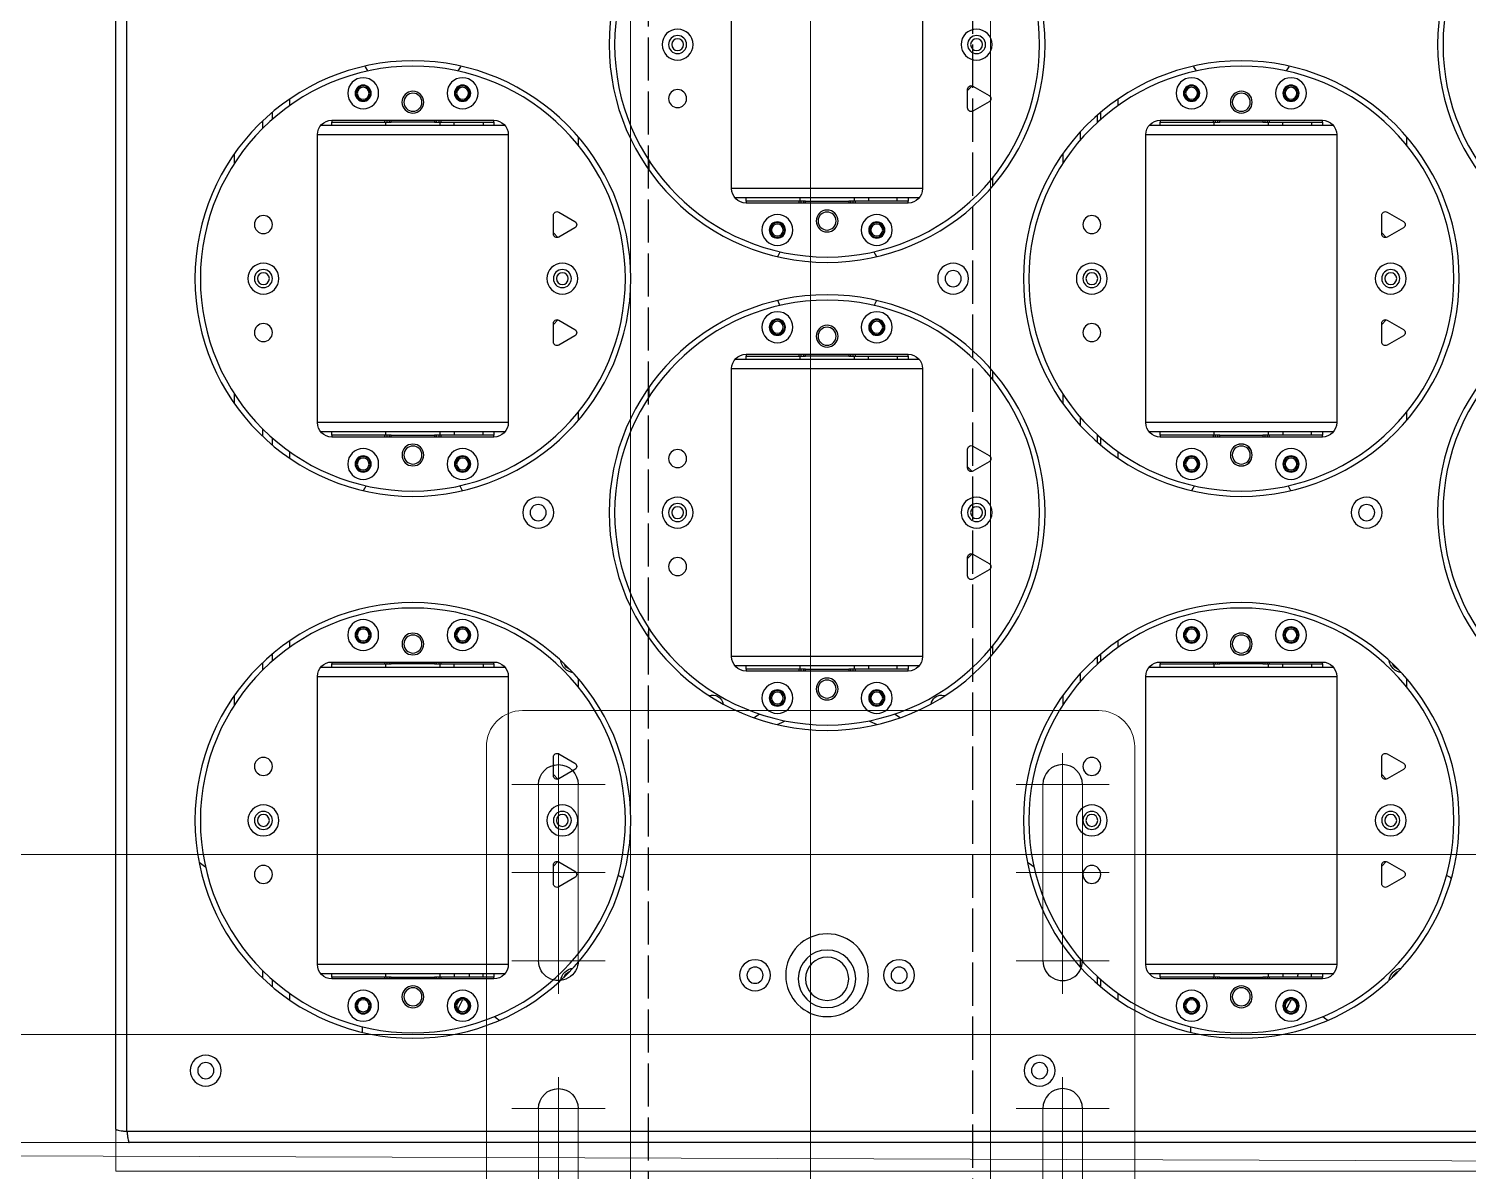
# Model space of a CAD drawing. Header units: millimetres. Extents: x 845401 to 948039, y 511594 to 550263.
# Drawn here: x 900051.2 to 900450.8, y 531303.8 to 531621.1 of the extents above; entities that cross this region are included whole.
import ezdxf

# ---------------------------------------------------------------- set-up
doc = ezdxf.new("R2010")
doc.units = ezdxf.units.MM
doc.linetypes.add('ACAD_ISO02W100', pattern=[15, 12, -3])
doc.linetypes.add('CENTER', pattern=[0])
doc.layers.add('00', color=7, linetype='Continuous')
doc.layers.add('虚线', color=4, linetype='ACAD_ISO02W100')
for name, color, linetype, lineweight in [('A-剖-0.10mm.......SECT-L01', 255, 'Continuous', 18), ('中心线', 1, 'CENTER', 9), ('物流设备', 7, 'Continuous', 5), ('粗实线', 7, 'Continuous', 30)]:
    doc.layers.add(name, color=color, linetype=linetype, lineweight=lineweight)

# ---------------------------------------------------------------- blocks, each defined once
blk = doc.blocks.new('*U100544')
at = {"color": 1}
blk.add_lwpolyline([(0, -630), (4173.78, -630), (4173.78, 630), (0, 630)], close=True, dxfattribs=at)
at = {"color": 4}
blk.add_lwpolyline([(0, -600), (4173.78, -600), (4173.78, 600), (0, 600)], close=True, dxfattribs=at)
for tag, p in [('设备编号', (485.24, 55.29)), ('设备高度', (489.75, -155.56))]:
    blk.add_attdef(tag, p, '', height=100)
at = {"flags": 1}
blk.add_attdef('设备类型', (14286.52, -37.08), '', height=100, dxfattribs=at)
blk = doc.blocks.new('1260包胶摆轮')
at = {"color": 7, "linetype": 'Continuous', "lineweight": 25}
for p, q in [((4843148.78, 879143.7), (4841954.98, 879143.7)), ((4841954.98, 879143.7), (4841954.98, 877889.9)), ((4843148.18, 879146.8), (4841955.59, 879146.8)), ((4841951.88, 879143.09), (4841951.88, 877890.51)), ((4842020.38, 879116.16), (4842020.38, 879114.61)), ((4842250.38, 879116.16), (4842250.38, 879114.61)), ((4841995.39, 879103.55), (4841995.39, 879101.57)), ((4842008.76, 879099.8), (4842060.01, 879099.8)), ((4842056.88, 879101.3), (4842011.88, 879101.3)), ((4842011.88, 879100.8), (4842011.88, 879101.3)), ((4842026.63, 879100.8), (4842011.88, 879100.8)), ((4842011.88, 879100.8), (4842011.88, 879099.8)), ((4842026.63, 879101.3), (4842026.63, 879100.8)), ((4842027.22, 879100.8), (4842026.63, 879100.8)), ((4842026.88, 879100.8), (4842026.88, 879099.8)), ((4842027.8, 879100.8), (4842027.22, 879100.8)), ((4842028.38, 879100.8), (4842027.8, 879100.8)), ((4842028.38, 879101.3), (4842028.38, 879100.8)), ((4842028.38, 879100.8), (4842040.38, 879100.8)), ((4842040.38, 879100.8), (4842040.38, 879101.3)), ((4842040.97, 879100.8), (4842040.38, 879100.8)), ((4842041.55, 879100.8), (4842040.97, 879100.8)), ((4842042.13, 879100.8), (4842041.55, 879100.8)), ((4842041.88, 879099.8), (4842041.88, 879100.8)), ((4842042.13, 879100.8), (4842042.13, 879101.3)), ((4842056.88, 879100.8), (4842042.13, 879100.8)), ((4842045.88, 879099.8), (4842045.88, 879100.8)), ((4842050.14, 879099.8), (4842049.9, 879100.8)), ((4842050.14, 879099.8), (4842049.9, 879100.8)), ((4842053.88, 879100.8), (4842053.88, 879099.8)), ((4842056.88, 879101.3), (4842056.88, 879100.8)), ((4842056.88, 879099.8), (4842056.88, 879100.8)), ((4842076.33, 879100.8), (4842076.43, 879100.8)), ((4842224.38, 879100.67), (4842224.38, 879102.69)), ((4842224.38, 879100.8), (4842224.52, 879100.8)), ((4842225.38, 879103.55), (4842225.38, 879101.57)), ((4842238.76, 879099.8), (4842264.38, 879099.8)), ((4842286.88, 879101.3), (4842241.88, 879101.3)), ((4842286.88, 879101.3), (4842241.88, 879101.3)), ((4842241.88, 879100.8), (4842241.88, 879101.3)), ((4842241.88, 879100.8), (4842241.88, 879101.3)), ((4842256.63, 879100.8), (4842241.88, 879100.8)), ((4842241.88, 879100.8), (4842241.88, 879099.8)), ((4842256.63, 879100.8), (4842241.88, 879100.8)), ((4842241.88, 879100.8), (4842241.88, 879099.8)), ((4842256.63, 879101.3), (4842256.63, 879100.8)), ((4842256.63, 879101.3), (4842256.63, 879100.8)), ((4842257.22, 879100.8), (4842256.63, 879100.8)), ((4842256.88, 879100.8), (4842256.88, 879099.8)), ((4842257.8, 879100.8), (4842257.22, 879100.8)), ((4842258.38, 879100.8), (4842257.8, 879100.8)), ((4842258.38, 879101.3), (4842258.38, 879100.8)), ((4842258.38, 879100.8), (4842264.38, 879100.8)), ((4842264.38, 879100.8), (4842270.38, 879100.8)), ((4842264.38, 879099.8), (4842290, 879099.8)), ((4842270.38, 879100.8), (4842270.38, 879101.3)), ((4842270.97, 879100.8), (4842270.38, 879100.8)), ((4842271.54, 879100.8), (4842270.97, 879100.8)), ((4842272.13, 879100.8), (4842271.54, 879100.8)), ((4842271.88, 879099.8), (4842271.88, 879100.8)), ((4842272.13, 879100.8), (4842272.13, 879101.3)), ((4842272.13, 879100.8), (4842272.13, 879101.3)), ((4842286.88, 879100.8), (4842272.13, 879100.8)), ((4842286.88, 879100.8), (4842272.13, 879100.8)), ((4842275.88, 879099.8), (4842275.88, 879100.8)), ((4842275.88, 879099.8), (4842275.88, 879100.8)), ((4842280.14, 879099.8), (4842279.9, 879100.8)), ((4842280.13, 879099.8), (4842279.9, 879100.8)), ((4842283.88, 879100.8), (4842283.88, 879099.8)), ((4842283.88, 879100.8), (4842283.88, 879099.8)), ((4842286.88, 879101.3), (4842286.88, 879100.8)), ((4842286.88, 879101.3), (4842286.88, 879100.8)), ((4842286.88, 879099.8), (4842286.88, 879100.8)), ((4842286.88, 879099.8), (4842286.88, 879100.8)), ((4842306.33, 879100.8), (4842306.43, 879100.8)), ((4842007.88, 879097.3), (4842007.88, 879017.3)), ((4842060.88, 879017.3), (4842060.88, 879097.3)), ((4842237.88, 879097.3), (4842237.88, 879017.3)), ((4842237.88, 879097.3), (4842237.88, 879017.3)), ((4842290.88, 879017.3), (4842290.88, 879097.3)), ((4842290.88, 879017.3), (4842290.88, 879097.3)), ((4842079.38, 879073.16), (4842074.88, 879075.76)), ((4842309.38, 879073.16), (4842304.88, 879075.76)), ((4842309.38, 879073.16), (4842304.88, 879075.76)), ((4842073.38, 879074.9), (4842073.38, 879069.7)), ((4842092.66, 879073.54), (4842092.57, 879073.21)), ((4842303.38, 879074.9), (4842303.38, 879069.7)), ((4842303.38, 879074.9), (4842303.38, 879069.7)), ((4842322.66, 879073.54), (4842322.57, 879073.21)), ((4842074.64, 879068.73), (4842073.38, 879070.04)), ((4842074.88, 879068.83), (4842079.38, 879071.43)), ((4842304.63, 879068.73), (4842303.38, 879070.04)), ((4842304.63, 879068.73), (4842303.38, 879070.04)), ((4842304.88, 879068.83), (4842309.38, 879071.43)), ((4842304.88, 879068.83), (4842309.38, 879071.43)), ((4842073.38, 879044.55), (4842074.64, 879045.86)), ((4842073.38, 879044.9), (4842073.38, 879039.7)), ((4842079.38, 879043.16), (4842074.88, 879045.76)), ((4842303.38, 879044.55), (4842304.63, 879045.86)), ((4842303.38, 879044.56), (4842304.63, 879045.86)), ((4842303.38, 879044.9), (4842303.38, 879039.7)), ((4842303.38, 879044.9), (4842303.38, 879039.7)), ((4842309.38, 879043.16), (4842304.88, 879045.76)), ((4842309.38, 879043.16), (4842304.88, 879045.76)), ((4842074.88, 879038.83), (4842079.38, 879041.43)), ((4842304.88, 879038.83), (4842309.38, 879041.43)), ((4842304.88, 879038.83), (4842309.38, 879041.43)), ((4841984.88, 879025.19), (4841984.88, 879022.51)), ((4842214.88, 879025.19), (4842214.88, 879022.52)), ((4842080.38, 879020.35), (4842080.38, 879018)), ((4842181.2, 879022.48), (4842182.18, 879022.64)), ((4842310.38, 879020.35), (4842310.38, 879018)), ((4842171.88, 879015.8), (4842126.88, 879015.8)), ((4842126.88, 879015.3), (4842126.88, 879015.8)), ((4842141.63, 879015.8), (4842141.63, 879015.3)), ((4842143.38, 879015.8), (4842143.38, 879015.3)), ((4842155.38, 879015.3), (4842155.38, 879015.8)), ((4842157.13, 879015.3), (4842157.13, 879015.8)), ((4842171.88, 879015.8), (4842171.88, 879015.3)), ((4841995.39, 879013.02), (4841995.39, 879011.04)), ((4842060.01, 879014.8), (4842008.76, 879014.8)), ((4842011.88, 879014.8), (4842011.88, 879013.8)), ((4842011.88, 879013.3), (4842011.88, 879013.8)), ((4842011.88, 879013.8), (4842026.63, 879013.8)), ((4842011.88, 879013.3), (4842056.88, 879013.3)), ((4842026.63, 879013.8), (4842026.63, 879013.3)), ((4842026.63, 879013.8), (4842027.22, 879013.8)), ((4842026.88, 879014.8), (4842026.88, 879013.8)), ((4842027.22, 879013.8), (4842027.8, 879013.8)), ((4842027.8, 879013.8), (4842028.38, 879013.8)), ((4842040.38, 879013.8), (4842028.38, 879013.8)), ((4842028.38, 879013.8), (4842028.38, 879013.3)), ((4842040.38, 879013.3), (4842040.38, 879013.8)), ((4842040.38, 879013.8), (4842040.97, 879013.8)), ((4842040.97, 879013.8), (4842041.55, 879013.8)), ((4842041.55, 879013.8), (4842042.13, 879013.8)), ((4842041.88, 879013.8), (4842041.88, 879014.8)), ((4842042.13, 879013.3), (4842042.13, 879013.8)), ((4842042.13, 879013.8), (4842056.88, 879013.8)), ((4842045.88, 879014.8), (4842045.88, 879013.8)), ((4842053.88, 879013.8), (4842053.88, 879014.8)), ((4842056.88, 879013.8), (4842056.88, 879014.8)), ((4842056.88, 879013.8), (4842056.88, 879013.3)), ((4842122.88, 879011.8), (4842122.88, 878931.8)), ((4842123.76, 879014.3), (4842175.01, 879014.3)), ((4842141.63, 879015.3), (4842126.88, 879015.3)), ((4842126.88, 879015.3), (4842126.88, 879014.3)), ((4842142.22, 879015.3), (4842141.63, 879015.3)), ((4842141.88, 879015.3), (4842141.88, 879014.3)), ((4842142.8, 879015.3), (4842142.22, 879015.3)), ((4842143.38, 879015.3), (4842142.8, 879015.3)), ((4842143.38, 879015.3), (4842155.38, 879015.3)), ((4842155.97, 879015.3), (4842155.38, 879015.3)), ((4842156.55, 879015.3), (4842155.97, 879015.3)), ((4842157.13, 879015.3), (4842156.55, 879015.3)), ((4842156.88, 879014.3), (4842156.88, 879015.3)), ((4842171.88, 879015.3), (4842157.13, 879015.3)), ((4842160.88, 879014.3), (4842160.88, 879015.3)), ((4842168.88, 879015.3), (4842168.88, 879014.3)), ((4842171.88, 879014.3), (4842171.88, 879015.3)), ((4842175.88, 878931.8), (4842175.88, 879011.8)), ((4842224.38, 879011.91), (4842224.38, 879013.92)), ((4842225.38, 879013.02), (4842225.38, 879011.05)), ((4842264.38, 879014.8), (4842238.76, 879014.8)), ((4842241.88, 879014.8), (4842241.88, 879013.8)), ((4842241.88, 879014.8), (4842241.88, 879013.8)), ((4842241.88, 879013.3), (4842241.88, 879013.8)), ((4842241.88, 879013.8), (4842256.63, 879013.8)), ((4842241.88, 879013.3), (4842241.88, 879013.8)), ((4842241.88, 879013.8), (4842256.63, 879013.8)), ((4842241.88, 879013.3), (4842286.88, 879013.3)), ((4842241.88, 879013.3), (4842286.88, 879013.3)), ((4842256.63, 879013.8), (4842256.63, 879013.3)), ((4842256.63, 879013.8), (4842257.22, 879013.8)), ((4842256.63, 879013.8), (4842256.63, 879013.3)), ((4842256.88, 879014.8), (4842256.88, 879013.8)), ((4842257.22, 879013.8), (4842257.8, 879013.8)), ((4842257.8, 879013.8), (4842258.38, 879013.8)), ((4842264.38, 879013.8), (4842258.38, 879013.8)), ((4842258.38, 879013.8), (4842258.38, 879013.3)), ((4842290, 879014.8), (4842264.38, 879014.8)), ((4842270.38, 879013.8), (4842264.38, 879013.8)), ((4842270.38, 879013.3), (4842270.38, 879013.8)), ((4842270.38, 879013.8), (4842270.97, 879013.8)), ((4842270.97, 879013.8), (4842271.54, 879013.8)), ((4842271.54, 879013.8), (4842272.13, 879013.8)), ((4842271.88, 879013.8), (4842271.88, 879014.8)), ((4842272.13, 879013.3), (4842272.13, 879013.8)), ((4842272.13, 879013.8), (4842286.88, 879013.8)), ((4842272.13, 879013.3), (4842272.13, 879013.8)), ((4842272.13, 879013.8), (4842286.88, 879013.8)), ((4842275.88, 879014.8), (4842275.88, 879013.8)), ((4842275.88, 879014.8), (4842275.88, 879013.8)), ((4842283.88, 879013.8), (4842283.88, 879014.8)), ((4842283.88, 879013.8), (4842283.88, 879014.8)), ((4842286.88, 879013.8), (4842286.88, 879014.8)), ((4842286.88, 879013.8), (4842286.88, 879014.8)), ((4842286.88, 879013.8), (4842286.88, 879013.3)), ((4842286.88, 879013.8), (4842286.88, 879013.3)), ((4842195.38, 879011.1), (4842195.38, 879008.75)), ((4842099.88, 879006.58), (4842099.88, 879003.9)), ((4842188.38, 878989.4), (4842188.38, 878984.2)), ((4842194.38, 878987.66), (4842189.88, 878990.26)), ((4842189.64, 878983.23), (4842188.38, 878984.54)), ((4842189.88, 878983.33), (4842194.38, 878985.93)), ((4842188.38, 878959.05), (4842189.64, 878960.36)), ((4842194.38, 878957.66), (4842189.88, 878960.26)), ((4842188.38, 878959.4), (4842188.38, 878954.2)), ((4842189.88, 878953.33), (4842194.38, 878955.93)), ((4841995.39, 878953.05), (4841995.39, 878951.07)), ((4842224.38, 878950.17), (4842224.38, 878952.19)), ((4842225.38, 878953.05), (4842225.38, 878951.07)), ((4842008.76, 878949.3), (4842060.01, 878949.3)), ((4842056.88, 878950.8), (4842011.88, 878950.8)), ((4842011.88, 878950.3), (4842011.88, 878950.8)), ((4842026.63, 878950.3), (4842011.88, 878950.3)), ((4842011.88, 878950.3), (4842011.88, 878949.3)), ((4842026.63, 878950.8), (4842026.63, 878950.3)), ((4842027.22, 878950.3), (4842026.63, 878950.3)), ((4842026.88, 878950.3), (4842026.88, 878949.3)), ((4842027.8, 878950.3), (4842027.22, 878950.3)), ((4842028.38, 878950.3), (4842027.8, 878950.3)), ((4842028.38, 878950.8), (4842028.38, 878950.3)), ((4842028.38, 878950.3), (4842040.38, 878950.3)), ((4842040.38, 878950.3), (4842040.38, 878950.8)), ((4842040.97, 878950.3), (4842040.38, 878950.3)), ((4842041.55, 878950.3), (4842040.97, 878950.3)), ((4842042.13, 878950.3), (4842041.55, 878950.3)), ((4842041.88, 878949.3), (4842041.88, 878950.3)), ((4842042.13, 878950.3), (4842042.13, 878950.8)), ((4842056.88, 878950.3), (4842042.13, 878950.3)), ((4842045.88, 878949.3), (4842045.88, 878950.3)), ((4842053.88, 878950.3), (4842053.88, 878949.3)), ((4842056.88, 878950.8), (4842056.88, 878950.3)), ((4842056.88, 878949.3), (4842056.88, 878950.3)), ((4842238.76, 878949.3), (4842264.38, 878949.3)), ((4842286.88, 878950.8), (4842241.88, 878950.8)), ((4842286.88, 878950.8), (4842241.88, 878950.8)), ((4842241.88, 878950.3), (4842241.88, 878950.8)), ((4842241.88, 878950.3), (4842241.88, 878950.8)), ((4842256.63, 878950.3), (4842241.88, 878950.3)), ((4842241.88, 878950.3), (4842241.88, 878949.3)), ((4842256.63, 878950.3), (4842241.88, 878950.3)), ((4842241.88, 878950.3), (4842241.88, 878949.3)), ((4842256.63, 878950.8), (4842256.63, 878950.3)), ((4842256.63, 878950.8), (4842256.63, 878950.3)), ((4842257.22, 878950.3), (4842256.63, 878950.3)), ((4842256.88, 878950.3), (4842256.88, 878949.3)), ((4842257.8, 878950.3), (4842257.22, 878950.3)), ((4842258.38, 878950.3), (4842257.8, 878950.3)), ((4842258.38, 878950.8), (4842258.38, 878950.3)), ((4842258.38, 878950.3), (4842264.38, 878950.3)), ((4842264.38, 878950.3), (4842270.38, 878950.3)), ((4842264.38, 878949.3), (4842290, 878949.3)), ((4842270.38, 878950.3), (4842270.38, 878950.8)), ((4842270.97, 878950.3), (4842270.38, 878950.3)), ((4842271.54, 878950.3), (4842270.97, 878950.3)), ((4842272.13, 878950.3), (4842271.54, 878950.3)), ((4842271.88, 878949.3), (4842271.88, 878950.3)), ((4842272.13, 878950.3), (4842272.13, 878950.8)), ((4842272.13, 878950.3), (4842272.13, 878950.8)), ((4842286.88, 878950.3), (4842272.13, 878950.3)), ((4842286.88, 878950.3), (4842272.13, 878950.3)), ((4842275.88, 878949.3), (4842275.88, 878950.3)), ((4842275.88, 878949.3), (4842275.88, 878950.3)), ((4842283.88, 878950.3), (4842283.88, 878949.3)), ((4842283.88, 878950.3), (4842283.88, 878949.3)), ((4842286.88, 878950.8), (4842286.88, 878950.3)), ((4842286.88, 878950.8), (4842286.88, 878950.3)), ((4842286.88, 878949.3), (4842286.88, 878950.3)), ((4842286.88, 878949.3), (4842286.88, 878950.3)), ((4842007.88, 878946.8), (4842007.88, 878866.8)), ((4842060.88, 878866.8), (4842060.88, 878946.8)), ((4842080.38, 878946.09), (4842080.38, 878943.74)), ((4842237.88, 878946.8), (4842237.88, 878866.8)), ((4842237.88, 878946.8), (4842237.88, 878866.8)), ((4842290.88, 878866.8), (4842290.88, 878946.8)), ((4842290.88, 878866.8), (4842290.88, 878946.8)), ((4842310.38, 878946.1), (4842310.38, 878943.75)), ((4841984.88, 878941.58), (4841984.88, 878938.9)), ((4842214.88, 878941.58), (4842214.88, 878938.9)), ((4842099.88, 878937.01), (4842099.88, 878939.69)), ((4842195.38, 878934.85), (4842195.38, 878932.5)), ((4842175.01, 878929.3), (4842123.76, 878929.3)), ((4842126.88, 878929.3), (4842126.88, 878928.3)), ((4842126.88, 878927.8), (4842126.88, 878928.3)), ((4842126.88, 878928.3), (4842141.63, 878928.3)), ((4842141.63, 878928.3), (4842141.63, 878927.8)), ((4842141.63, 878928.3), (4842142.22, 878928.3)), ((4842141.88, 878929.3), (4842141.88, 878928.3)), ((4842142.22, 878928.3), (4842142.8, 878928.3)), ((4842142.8, 878928.3), (4842143.38, 878928.3)), ((4842155.38, 878928.3), (4842143.38, 878928.3)), ((4842143.38, 878928.3), (4842143.38, 878927.8)), ((4842155.38, 878927.8), (4842155.38, 878928.3)), ((4842155.38, 878928.3), (4842155.97, 878928.3)), ((4842155.97, 878928.3), (4842156.55, 878928.3)), ((4842156.55, 878928.3), (4842157.13, 878928.3)), ((4842156.88, 878928.3), (4842156.88, 878929.3)), ((4842157.13, 878927.8), (4842157.13, 878928.3)), ((4842157.13, 878928.3), (4842171.88, 878928.3)), ((4842160.88, 878929.3), (4842160.88, 878928.3)), ((4842168.88, 878928.3), (4842168.88, 878929.3)), ((4842171.88, 878928.3), (4842171.88, 878929.3)), ((4842171.88, 878928.3), (4842171.88, 878927.8)), ((4842073.38, 878924.4), (4842073.38, 878919.2)), ((4842079.38, 878922.66), (4842074.88, 878925.26)), ((4842126.88, 878927.8), (4842171.88, 878927.8)), ((4842303.38, 878924.4), (4842303.38, 878919.2)), ((4842303.38, 878924.4), (4842303.38, 878919.2)), ((4842309.38, 878922.66), (4842304.88, 878925.26)), ((4842309.38, 878922.66), (4842304.88, 878925.26)), ((4842074.88, 878918.33), (4842079.38, 878920.93)), ((4842304.88, 878918.33), (4842309.38, 878920.93)), ((4842304.88, 878918.33), (4842309.38, 878920.93)), ((4842074.64, 878918.23), (4842073.38, 878919.54)), ((4842304.63, 878918.23), (4842303.38, 878919.54)), ((4842304.63, 878918.23), (4842303.38, 878919.54)), ((4842073.38, 878894.05), (4842074.64, 878895.36)), ((4842073.38, 878894.4), (4842073.38, 878889.2)), ((4842079.38, 878892.66), (4842074.88, 878895.26)), ((4842303.38, 878894.06), (4842304.63, 878895.36)), ((4842303.38, 878894.05), (4842304.63, 878895.36)), ((4842303.38, 878894.4), (4842303.38, 878889.2)), ((4842303.38, 878894.4), (4842303.38, 878889.2)), ((4842309.38, 878892.66), (4842304.88, 878895.26)), ((4842309.38, 878892.66), (4842304.88, 878895.26)), ((4842074.88, 878888.33), (4842079.38, 878890.93)), ((4842304.88, 878888.33), (4842309.38, 878890.93)), ((4842304.88, 878888.33), (4842309.38, 878890.93)), ((4842123.76, 878884.3), (4842175.01, 878884.3)), ((4842171.88, 878885.8), (4842126.88, 878885.8)), ((4842126.88, 878885.3), (4842126.88, 878885.8)), ((4842141.63, 878885.3), (4842126.88, 878885.3)), ((4842126.88, 878885.3), (4842126.88, 878884.3)), ((4842141.63, 878885.8), (4842141.63, 878885.3)), ((4842142.22, 878885.3), (4842141.63, 878885.3)), ((4842141.88, 878885.3), (4842141.88, 878884.3)), ((4842142.8, 878885.3), (4842142.22, 878885.3)), ((4842143.38, 878885.3), (4842142.8, 878885.3)), ((4842143.38, 878885.8), (4842143.38, 878885.3)), ((4842143.38, 878885.3), (4842155.38, 878885.3)), ((4842155.38, 878885.3), (4842155.38, 878885.8)), ((4842155.97, 878885.3), (4842155.38, 878885.3)), ((4842156.55, 878885.3), (4842155.97, 878885.3)), ((4842157.13, 878885.3), (4842156.55, 878885.3)), ((4842156.88, 878884.3), (4842156.88, 878885.3)), ((4842157.13, 878885.3), (4842157.13, 878885.8)), ((4842171.88, 878885.3), (4842157.13, 878885.3)), ((4842160.88, 878884.3), (4842160.88, 878885.3)), ((4842168.88, 878885.3), (4842168.88, 878884.3)), ((4842171.88, 878885.8), (4842171.88, 878885.3)), ((4842171.88, 878884.3), (4842171.88, 878885.3)), ((4842122.88, 878881.8), (4842122.88, 878801.8)), ((4842175.88, 878801.8), (4842175.88, 878881.8)), ((4842195.38, 878881.1), (4842195.38, 878878.75)), ((4842099.88, 878873.9), (4842099.88, 878876.58)), ((4841984.88, 878874.69), (4841984.88, 878872.01)), ((4842214.88, 878874.69), (4842214.88, 878872.02)), ((4842080.38, 878869.85), (4842080.38, 878867.5)), ((4842310.38, 878869.85), (4842310.38, 878867.5)), ((4842060.01, 878864.3), (4842008.76, 878864.3)), ((4842011.88, 878864.3), (4842011.88, 878863.3)), ((4842026.88, 878864.3), (4842026.88, 878863.3)), ((4842041.88, 878863.3), (4842041.88, 878864.3)), ((4842045.88, 878864.3), (4842045.88, 878863.3)), ((4842053.88, 878863.3), (4842053.88, 878864.3)), ((4842056.88, 878863.3), (4842056.88, 878864.3)), ((4842264.38, 878864.3), (4842238.76, 878864.3)), ((4842241.88, 878864.3), (4842241.88, 878863.3)), ((4842241.88, 878864.3), (4842241.88, 878863.3)), ((4842256.88, 878864.3), (4842256.88, 878863.3)), ((4842290, 878864.3), (4842264.38, 878864.3)), ((4842271.88, 878863.3), (4842271.88, 878864.3)), ((4842275.88, 878864.3), (4842275.88, 878863.3)), ((4842275.88, 878864.3), (4842275.88, 878863.3)), ((4842283.88, 878863.3), (4842283.88, 878864.3)), ((4842283.88, 878863.3), (4842283.88, 878864.3)), ((4842286.88, 878863.3), (4842286.88, 878864.3)), ((4842286.88, 878863.3), (4842286.88, 878864.3)), ((4841995.39, 878862.52), (4841995.39, 878860.54)), ((4842011.88, 878862.8), (4842011.88, 878863.3)), ((4842011.88, 878863.3), (4842026.63, 878863.3)), ((4842011.88, 878862.8), (4842056.88, 878862.8)), ((4842026.63, 878863.3), (4842026.63, 878862.8)), ((4842026.63, 878863.3), (4842027.22, 878863.3)), ((4842027.22, 878863.3), (4842027.8, 878863.3)), ((4842027.8, 878863.3), (4842028.38, 878863.3)), ((4842040.38, 878863.3), (4842028.38, 878863.3)), ((4842028.38, 878863.3), (4842028.38, 878862.8)), ((4842040.38, 878862.8), (4842040.38, 878863.3)), ((4842040.38, 878863.3), (4842040.97, 878863.3)), ((4842040.97, 878863.3), (4842041.55, 878863.3)), ((4842041.55, 878863.3), (4842042.13, 878863.3)), ((4842042.13, 878863.3), (4842056.88, 878863.3)), ((4842042.13, 878862.8), (4842042.13, 878863.3)), ((4842056.88, 878863.3), (4842056.88, 878862.8)), ((4842194.38, 878857.66), (4842189.88, 878860.26)), ((4842224.38, 878861.41), (4842224.38, 878863.42)), ((4842225.38, 878862.52), (4842225.38, 878860.55)), ((4842241.88, 878862.8), (4842241.88, 878863.3)), ((4842241.88, 878863.3), (4842256.63, 878863.3)), ((4842241.88, 878862.8), (4842241.88, 878863.3)), ((4842241.88, 878863.3), (4842256.63, 878863.3)), ((4842241.88, 878862.8), (4842286.88, 878862.8)), ((4842241.88, 878862.8), (4842286.88, 878862.8)), ((4842256.63, 878863.3), (4842256.63, 878862.8)), ((4842256.63, 878863.3), (4842256.63, 878862.8)), ((4842256.63, 878863.3), (4842257.22, 878863.3)), ((4842257.22, 878863.3), (4842257.8, 878863.3)), ((4842257.8, 878863.3), (4842258.38, 878863.3)), ((4842264.38, 878863.3), (4842258.38, 878863.3)), ((4842258.38, 878863.3), (4842258.38, 878862.8)), ((4842270.38, 878863.3), (4842264.38, 878863.3)), ((4842270.38, 878862.8), (4842270.38, 878863.3)), ((4842270.38, 878863.3), (4842270.97, 878863.3)), ((4842270.97, 878863.3), (4842271.54, 878863.3)), ((4842271.54, 878863.3), (4842272.13, 878863.3)), ((4842272.13, 878862.8), (4842272.13, 878863.3)), ((4842272.13, 878863.3), (4842286.88, 878863.3)), ((4842272.13, 878863.3), (4842286.88, 878863.3)), ((4842272.13, 878862.8), (4842272.13, 878863.3)), ((4842286.88, 878863.3), (4842286.88, 878862.8)), ((4842286.88, 878863.3), (4842286.88, 878862.8)), ((4842188.38, 878859.4), (4842188.38, 878854.2)), ((4842189.88, 878853.33), (4842194.38, 878855.93)), ((4842189.64, 878853.23), (4842188.38, 878854.54))]:
    blk.add_line(p, q, dxfattribs=at)
at = {"color": 8, "linetype": 'Continuous', "lineweight": 25}
for p, q in [((4842000.12, 879105.33), (4842000.12, 879107.16)), ((4842230.12, 879105.33), (4842230.12, 879107.16)), ((4841992.65, 879099), (4841992.65, 879101.1)), ((4842027.22, 879101.3), (4842027.22, 879100.8)), ((4842027.8, 879100.8), (4842027.8, 879101.3)), ((4842040.97, 879101.3), (4842040.97, 879100.8)), ((4842041.55, 879100.8), (4842041.55, 879101.3)), ((4842257.22, 879101.3), (4842257.22, 879100.8)), ((4842257.8, 879100.8), (4842257.8, 879101.3)), ((4842270.97, 879101.3), (4842270.97, 879100.8)), ((4842271.54, 879100.8), (4842271.54, 879101.3)), ((4842060.88, 879097.3), (4842007.88, 879097.3)), ((4842219.65, 879095.77), (4842219.65, 879098.03)), ((4842290.88, 879097.3), (4842237.88, 879097.3)), ((4842290.88, 879097.3), (4842237.88, 879097.3)), ((4842007.88, 879017.3), (4842060.88, 879017.3)), ((4842142.22, 879015.8), (4842142.22, 879015.3)), ((4842142.8, 879015.3), (4842142.8, 879015.8)), ((4842155.97, 879015.8), (4842155.97, 879015.3)), ((4842156.55, 879015.3), (4842156.55, 879015.8)), ((4842219.65, 879016.57), (4842219.65, 879018.83)), ((4842237.88, 879017.3), (4842290.88, 879017.3)), ((4842237.88, 879017.3), (4842290.88, 879017.3)), ((4841992.65, 879013.5), (4841992.65, 879015.59)), ((4842027.22, 879013.8), (4842027.22, 879013.3)), ((4842027.8, 879013.3), (4842027.8, 879013.8)), ((4842040.97, 879013.8), (4842040.97, 879013.3)), ((4842041.55, 879013.3), (4842041.55, 879013.8)), ((4842175.88, 879011.8), (4842122.88, 879011.8)), ((4842257.22, 879013.8), (4842257.22, 879013.3)), ((4842257.8, 879013.3), (4842257.8, 879013.8)), ((4842270.97, 879013.8), (4842270.97, 879013.3)), ((4842271.54, 879013.3), (4842271.54, 879013.8)), ((4842000.12, 879007.43), (4842000.12, 879009.26)), ((4842230.12, 879007.44), (4842230.12, 879009.26)), ((4842000.12, 878954.83), (4842000.12, 878956.66)), ((4842230.12, 878954.83), (4842230.12, 878956.66)), ((4841992.65, 878948.5), (4841992.65, 878950.6)), ((4842027.22, 878950.8), (4842027.22, 878950.3)), ((4842027.8, 878950.3), (4842027.8, 878950.8)), ((4842040.97, 878950.8), (4842040.97, 878950.3)), ((4842041.55, 878950.3), (4842041.55, 878950.8)), ((4842257.22, 878950.8), (4842257.22, 878950.3)), ((4842257.8, 878950.3), (4842257.8, 878950.8)), ((4842270.97, 878950.8), (4842270.97, 878950.3)), ((4842271.54, 878950.3), (4842271.54, 878950.8)), ((4842060.88, 878946.8), (4842007.88, 878946.8)), ((4842219.65, 878945.27), (4842219.65, 878947.53)), ((4842290.88, 878946.8), (4842237.88, 878946.8)), ((4842290.88, 878946.8), (4842237.88, 878946.8)), ((4842122.88, 878931.8), (4842175.88, 878931.8)), ((4842142.22, 878928.3), (4842142.22, 878927.8)), ((4842142.8, 878927.8), (4842142.8, 878928.3)), ((4842155.97, 878928.3), (4842155.97, 878927.8)), ((4842156.55, 878927.8), (4842156.55, 878928.3)), ((4842142.22, 878885.8), (4842142.22, 878885.3)), ((4842142.8, 878885.3), (4842142.8, 878885.8)), ((4842155.97, 878885.8), (4842155.97, 878885.3)), ((4842156.55, 878885.3), (4842156.55, 878885.8)), ((4842175.88, 878881.8), (4842122.88, 878881.8)), ((4842219.65, 878866.07), (4842219.65, 878868.33)), ((4841992.65, 878863), (4841992.65, 878865.09)), ((4842007.88, 878866.8), (4842060.88, 878866.8)), ((4842237.88, 878866.8), (4842290.88, 878866.8)), ((4842237.88, 878866.8), (4842290.88, 878866.8)), ((4842027.22, 878863.3), (4842027.22, 878862.8)), ((4842027.8, 878862.8), (4842027.8, 878863.3)), ((4842040.97, 878863.3), (4842040.97, 878862.8)), ((4842041.55, 878862.8), (4842041.55, 878863.3)), ((4842257.22, 878863.3), (4842257.22, 878862.8)), ((4842257.8, 878862.8), (4842257.8, 878863.3)), ((4842270.97, 878863.3), (4842270.97, 878862.8)), ((4842271.54, 878862.8), (4842271.54, 878863.3)), ((4842000.12, 878856.93), (4842000.12, 878858.76)), ((4842230.12, 878856.94), (4842230.12, 878858.76))]:
    blk.add_line(p, q, dxfattribs=at)
at = {"color": 7, "linetype": 'Continuous', "lineweight": 25, "flags": 128}
for points in [[(4842057.04, 879111.78), (4842057.89, 879112.43), (4842058.43, 879112.82)], [(4842287.03, 879111.78), (4842287.89, 879112.43), (4842288.42, 879112.82)], [(4842048.2, 879107.15), (4842047.06, 879109.33), (4842046.81, 879109.71)], [(4842048.2, 879107.15), (4842047.06, 879109.33), (4842046.81, 879109.71)], [(4842278.2, 879107.15), (4842277.06, 879109.33), (4842276.8, 879109.71)], [(4842278.19, 879107.15), (4842277.05, 879109.33), (4842276.8, 879109.71)], [(4842092.73, 879073.28), (4842092.08, 879072.99), (4842091.35, 879072.64)], [(4842322.73, 879073.28), (4842322.07, 879072.99), (4842321.35, 879072.64)], [(4841976.84, 879070.31), (4841976.18, 879069.87), (4841975.03, 879069.03)], [(4842206.83, 879070.31), (4842206.18, 879069.87), (4842205.03, 879069.03)], [(4842129.08, 879028.79), (4842129.39, 879028.57), (4842130.64, 879027.74)], [(4842135.53, 879030.69), (4842136.79, 879030.07), (4842137.76, 879029.64)], [(4842161.01, 879029.64), (4842161.98, 879030.07), (4842163.24, 879030.69)], [(4842168.13, 879027.74), (4842169.38, 879028.57), (4842169.69, 879028.79)], [(4842020.67, 878965.72), (4842020.7, 878965.66), (4842021.37, 878964.34)], [(4842047.4, 878964.34), (4842048.07, 878965.66), (4842048.1, 878965.72)], [(4842250.67, 878965.72), (4842250.69, 878965.66), (4842251.36, 878964.34)], [(4842277.4, 878964.34), (4842278.07, 878965.66), (4842278.1, 878965.72)], [(4842136.37, 878914.25), (4842136.21, 878913.96), (4842135.67, 878912.87)], [(4842163.1, 878912.87), (4842162.56, 878913.96), (4842162.4, 878914.25)], [(4842135.67, 878900.72), (4842135.7, 878900.66), (4842136.37, 878899.34)], [(4842162.4, 878899.34), (4842163.07, 878900.66), (4842163.1, 878900.72)], [(4842021.91, 878849.13), (4842021.21, 878847.96), (4842021.1, 878847.77)], [(4842047.66, 878847.77), (4842047.56, 878847.96), (4842046.86, 878849.13)], [(4842251.91, 878849.13), (4842251.2, 878847.96), (4842251.1, 878847.77)], [(4842277.66, 878847.77), (4842277.56, 878847.96), (4842276.85, 878849.13)]]:
    blk.add_lwpolyline(points, dxfattribs=at)
at = {"color": 7, "linetype": 'Continuous', "lineweight": 25}
for centre, radius in [((4841976.88, 879126.8), 4.3), ((4841976.88, 879126.8), 2.25), ((4842208.38, 879126.8), 4.3), ((4842208.38, 879126.8), 2.25), ((4842034.38, 879057.3), 60.5), ((4842034.38, 879057.3), 59), ((4842264.38, 879057.3), 60.5), ((4842264.38, 879057.3), 59), ((4842264.38, 879057.3), 59), ((4842020.58, 879108.8), 4.3), ((4842048.18, 879108.8), 4.3), ((4842149.38, 879100.3), 11.5), ((4842250.58, 879108.8), 4.3), ((4842250.58, 879108.8), 4.3), ((4842278.18, 879108.8), 4.3), ((4842278.18, 879108.8), 4.3), ((4842020.58, 879108.8), 2.25), ((4842020.58, 879108.8), 2.03), ((4842020.58, 879108.8), 1.65), ((4842034.38, 879106.3), 3.03), ((4842034.38, 879106.3), 2.5), ((4842048.18, 879108.8), 2.25), ((4842048.18, 879108.8), 2.03), ((4842048.18, 879108.8), 1.65), ((4842149.38, 879101.3), 8), ((4842250.58, 879108.8), 2.25), ((4842250.58, 879108.8), 2.25), ((4842250.58, 879108.8), 2.03), ((4842250.58, 879108.8), 2.02), ((4842250.58, 879108.8), 1.65), ((4842250.58, 879108.8), 1.65), ((4842264.38, 879106.3), 3.03), ((4842264.38, 879106.3), 3.03), ((4842264.38, 879106.3), 2.5), ((4842264.38, 879106.3), 2.5), ((4842278.18, 879108.8), 2.25), ((4842278.18, 879108.8), 2.25), ((4842278.18, 879108.8), 2.03), ((4842278.18, 879108.8), 2.02), ((4842278.18, 879108.8), 1.65), ((4842278.18, 879108.8), 1.65), ((4842129.38, 879100.3), 4.3), ((4842149.38, 879101.3), 6), ((4842169.38, 879100.3), 4.3), ((4842129.38, 879100.3), 2.25), ((4842169.38, 879100.3), 2.25), ((4841992.88, 879072.3), 2.5), ((4842222.88, 879072.3), 2.5), ((4842222.88, 879072.3), 2.5), ((4841992.88, 879057.3), 4.3), ((4841992.88, 879057.3), 2.5), ((4842075.88, 879057.3), 4.3), ((4842075.88, 879057.3), 2.5), ((4842222.88, 879057.3), 4.3), ((4842222.88, 879057.3), 4.3), ((4842222.88, 879057.3), 2.5), ((4842222.88, 879057.3), 2.5), ((4842305.88, 879057.3), 4.3), ((4842305.88, 879057.3), 4.3), ((4842305.88, 879057.3), 2.5), ((4842305.88, 879057.3), 2.5), ((4841992.88, 879057.3), 1.65), ((4842075.88, 879057.3), 1.65), ((4842222.88, 879057.3), 1.65), ((4842222.88, 879057.3), 1.65), ((4842305.88, 879057.3), 1.65), ((4842305.88, 879057.3), 1.65), ((4841992.88, 879042.3), 2.5), ((4842222.88, 879042.3), 2.5), ((4842222.88, 879042.3), 2.5), ((4842149.38, 878971.8), 60.5), ((4842379.38, 878971.8), 60.5), ((4842149.38, 878971.8), 59), ((4842379.38, 878971.8), 59), ((4842135.58, 879023.3), 4.3), ((4842135.58, 879023.3), 2.25), ((4842135.58, 879023.3), 2.03), ((4842135.58, 879023.3), 1.65), ((4842149.38, 879020.8), 3.03), ((4842163.18, 879023.3), 4.3), ((4842163.18, 879023.3), 2.25), ((4842163.18, 879023.3), 2.03), ((4842163.18, 879023.3), 1.65), ((4842149.38, 879020.8), 2.5), ((4842020.58, 879005.8), 4.3), ((4842020.58, 879005.8), 2.25), ((4842020.58, 879005.8), 2.02), ((4842034.38, 879008.3), 3.02), ((4842034.38, 879008.3), 2.5), ((4842048.18, 879005.8), 4.3), ((4842048.18, 879005.8), 2.25), ((4842048.18, 879005.8), 2.02), ((4842250.58, 879005.8), 4.3), ((4842250.58, 879005.8), 4.3), ((4842250.58, 879005.8), 2.25), ((4842250.58, 879005.8), 2.25), ((4842250.58, 879005.8), 2.02), ((4842250.58, 879005.8), 2.03), ((4842264.38, 879008.3), 3.02), ((4842264.38, 879008.3), 3.03), ((4842264.38, 879008.3), 2.5), ((4842264.38, 879008.3), 2.5), ((4842278.18, 879005.8), 4.3), ((4842278.18, 879005.8), 4.3), ((4842278.18, 879005.8), 2.25), ((4842278.18, 879005.8), 2.25), ((4842278.18, 879005.8), 2.03), ((4842278.18, 879005.8), 2.03), ((4842020.58, 879005.8), 1.65), ((4842048.18, 879005.8), 1.65), ((4842250.58, 879005.8), 1.65), ((4842250.58, 879005.8), 1.65), ((4842278.18, 879005.8), 1.65), ((4842278.18, 879005.8), 1.65), ((4842107.88, 878986.8), 2.5), ((4842069.17, 878971.8), 4.3), ((4842107.88, 878971.8), 4.3), ((4842190.88, 878971.8), 4.3), ((4842299.17, 878971.8), 4.3), ((4842069.17, 878971.8), 2.25), ((4842107.88, 878971.8), 2.5), ((4842107.88, 878971.8), 1.65), ((4842190.88, 878971.8), 2.5), ((4842190.88, 878971.8), 1.65), ((4842299.17, 878971.8), 2.25), ((4842034.38, 878906.8), 60.5), ((4842034.38, 878906.8), 59), ((4842264.38, 878906.8), 60.5), ((4842264.38, 878906.8), 59), ((4842264.38, 878906.8), 59), ((4842020.58, 878958.3), 4.3), ((4842020.58, 878958.3), 2.25), ((4842020.58, 878958.3), 2.03), ((4842020.58, 878958.3), 1.65), ((4842048.18, 878958.3), 4.3), ((4842048.18, 878958.3), 2.25), ((4842048.18, 878958.3), 2.03), ((4842048.18, 878958.3), 1.65), ((4842250.58, 878958.3), 4.3), ((4842250.58, 878958.3), 4.3), ((4842250.58, 878958.3), 2.25), ((4842250.58, 878958.3), 2.25), ((4842250.58, 878958.3), 2.03), ((4842250.58, 878958.3), 2.03), ((4842250.58, 878958.3), 1.65), ((4842250.58, 878958.3), 1.65), ((4842278.18, 878958.3), 4.3), ((4842278.18, 878958.3), 4.3), ((4842278.18, 878958.3), 2.25), ((4842278.18, 878958.3), 2.25), ((4842278.18, 878958.3), 2.03), ((4842278.18, 878958.3), 2.03), ((4842278.18, 878958.3), 1.65), ((4842278.18, 878958.3), 1.65), ((4842034.38, 878955.8), 3.02), ((4842034.38, 878955.8), 2.5), ((4842107.88, 878956.8), 2.5), ((4842264.38, 878955.8), 3.02), ((4842264.38, 878955.8), 3.03), ((4842264.38, 878955.8), 2.5), ((4842264.38, 878955.8), 2.5), ((4841992.88, 878921.8), 2.5), ((4842135.58, 878920.3), 4.3), ((4842149.38, 878922.8), 3.03), ((4842149.38, 878922.8), 2.5), ((4842163.18, 878920.3), 4.3), ((4842222.88, 878921.8), 2.5), ((4842222.88, 878921.8), 2.5), ((4842135.58, 878920.3), 2.25), ((4842135.58, 878920.3), 2.03), ((4842135.58, 878920.3), 1.65), ((4842163.18, 878920.3), 2.25), ((4842163.18, 878920.3), 2.03), ((4842163.18, 878920.3), 1.65), ((4841992.88, 878906.8), 4.3), ((4841992.88, 878906.8), 2.5), ((4841992.88, 878906.8), 1.65), ((4842075.88, 878906.8), 4.3), ((4842075.88, 878906.8), 2.5), ((4842075.88, 878906.8), 1.65), ((4842184.38, 878906.8), 4.3), ((4842184.38, 878906.8), 2.25), ((4842222.88, 878906.8), 4.3), ((4842222.88, 878906.8), 4.3), ((4842222.88, 878906.8), 2.5), ((4842222.88, 878906.8), 2.5), ((4842222.88, 878906.8), 1.65), ((4842222.88, 878906.8), 1.65), ((4842305.88, 878906.8), 4.3), ((4842305.88, 878906.8), 4.3), ((4842305.88, 878906.8), 2.5), ((4842305.88, 878906.8), 2.5), ((4842305.88, 878906.8), 1.65), ((4842305.88, 878906.8), 1.65), ((4842149.38, 878841.8), 60.5), ((4842149.38, 878841.8), 59), ((4842379.38, 878841.8), 60.5), ((4842379.38, 878841.8), 59), ((4842135.58, 878893.3), 4.3), ((4842163.18, 878893.3), 4.3), ((4841992.88, 878891.8), 2.5), ((4842135.58, 878893.3), 2.25), ((4842135.58, 878893.3), 2.02), ((4842135.58, 878893.3), 1.65), ((4842149.38, 878890.8), 3.03), ((4842149.38, 878890.8), 2.5), ((4842163.18, 878893.3), 2.25), ((4842163.18, 878893.3), 2.02), ((4842163.18, 878893.3), 1.65), ((4842222.88, 878891.8), 2.5), ((4842222.88, 878891.8), 2.5), ((4842034.38, 878857.8), 3.03), ((4842034.38, 878857.8), 2.5), ((4842264.38, 878857.8), 3.03), ((4842264.38, 878857.8), 3.03), ((4842264.38, 878857.8), 2.5), ((4842264.38, 878857.8), 2.5), ((4842020.58, 878855.3), 4.3), ((4842020.58, 878855.3), 2.25), ((4842020.58, 878855.3), 2.02), ((4842020.58, 878855.3), 1.65), ((4842048.18, 878855.3), 4.3), ((4842048.18, 878855.3), 2.25), ((4842048.18, 878855.3), 2.02), ((4842048.18, 878855.3), 1.65), ((4842107.88, 878856.8), 2.5), ((4842250.58, 878855.3), 4.3), ((4842250.58, 878855.3), 4.3), ((4842250.58, 878855.3), 2.25), ((4842250.58, 878855.3), 2.25), ((4842250.58, 878855.3), 2.02), ((4842250.58, 878855.3), 2.03), ((4842250.58, 878855.3), 1.65), ((4842250.58, 878855.3), 1.65), ((4842278.18, 878855.3), 4.3), ((4842278.18, 878855.3), 4.3), ((4842278.18, 878855.3), 2.25), ((4842278.18, 878855.3), 2.25), ((4842278.18, 878855.3), 2.02), ((4842278.18, 878855.3), 2.03), ((4842278.18, 878855.3), 1.65), ((4842278.18, 878855.3), 1.65), ((4842107.88, 878841.8), 4.3), ((4842107.88, 878841.8), 2.5), ((4842190.88, 878841.8), 4.3), ((4842190.88, 878841.8), 2.5), ((4842107.88, 878841.8), 1.65), ((4842190.88, 878841.8), 1.65)]:
    blk.add_circle(centre, radius, dxfattribs=at)
for centre, radius, start, end in [((4842011.88, 879097.3), 4, 90, 180), ((4842056.88, 879097.3), 4, 0, 90), ((4842079.38, 879102.3), 4, 187.8446, 262.1551), ((4842079.38, 879102.3), 3.4, 203.0313, 246.9684), ((4842241.88, 879097.3), 4, 90, 180), ((4842241.88, 879097.3), 4, 90, 180), ((4842286.88, 879097.3), 4, 0, 90), ((4842286.88, 879097.3), 4, 0, 90), ((4842309.38, 879102.3), 4, 187.7927, 262.2114), ((4842309.38, 879102.3), 3.4, 202.9308, 247.0733), ((4842074.38, 879074.9), 1, 60, 180), ((4842304.38, 879074.9), 1, 60, 180), ((4842304.38, 879074.9), 1, 60, 180), ((4842078.88, 879072.3), 1, 300, 60), ((4842308.88, 879072.3), 1, 300, 60), ((4842308.88, 879072.3), 1, 300, 60), ((4842074.38, 879069.7), 1, 180, 300), ((4842304.38, 879069.7), 1, 180, 300), ((4842304.38, 879069.7), 1, 180, 300), ((4842074.38, 879044.9), 1, 60, 180), ((4842304.38, 879044.9), 1, 60, 180), ((4842304.38, 879044.9), 1, 60, 180), ((4842078.88, 879042.3), 1, 300, 60), ((4842308.88, 879042.3), 1, 300, 60), ((4842308.88, 879042.3), 1, 300, 60), ((4842074.38, 879039.7), 1, 180, 300), ((4842304.38, 879039.7), 1, 180, 300), ((4842304.38, 879039.7), 1, 180, 300), ((4842117.56, 879025.48), 3, 251.0851, 350.2306), ((4842181.2, 879025.48), 3, 189.774, 270), ((4842011.88, 879017.3), 4, 180, 270), ((4842056.88, 879017.3), 4, 270, 0), ((4842079.38, 879012.3), 4, 97.8449, 172.1554), ((4842126.88, 879011.8), 4, 90, 180), ((4842171.88, 879011.8), 4, 0, 90), ((4842241.88, 879017.3), 4, 180, 270), ((4842241.88, 879017.3), 4, 180, 270), ((4842286.88, 879017.3), 4, 270, 0), ((4842286.88, 879017.3), 4, 270, 0), ((4842309.38, 879012.3), 4, 97.7886, 172.2073), ((4842079.38, 879012.3), 3.4, 113.0316, 156.9687), ((4842309.38, 879012.3), 3.4, 112.9267, 157.0692), ((4842189.38, 878989.4), 1, 60, 180), ((4842189.38, 878984.2), 1, 180, 300), ((4842193.88, 878986.8), 1, 300, 60), ((4842189.38, 878959.4), 1, 60, 180), ((4842193.88, 878956.8), 1, 300, 60), ((4842189.38, 878954.2), 1, 180, 300), ((4842011.88, 878946.8), 4, 90, 180), ((4842056.88, 878946.8), 4, 0, 90), ((4842241.88, 878946.8), 4, 90, 180), ((4842241.88, 878946.8), 4, 90, 180), ((4842286.88, 878946.8), 4, 0, 90), ((4842286.88, 878946.8), 4, 0, 90), ((4842126.88, 878931.8), 4, 180, 270), ((4842171.88, 878931.8), 4, 270, 0), ((4842074.38, 878924.4), 1, 60, 180), ((4842304.38, 878924.4), 1, 60, 180), ((4842304.38, 878924.4), 1, 60, 180), ((4842078.88, 878921.8), 1, 300, 60), ((4842308.88, 878921.8), 1, 300, 60), ((4842308.88, 878921.8), 1, 300, 60), ((4842074.38, 878919.2), 1, 180, 300), ((4842304.38, 878919.2), 1, 180, 300), ((4842304.38, 878919.2), 1, 180, 300), ((4842074.38, 878894.4), 1, 60, 180), ((4842078.88, 878891.8), 1, 300, 60), ((4842304.38, 878894.4), 1, 60, 180), ((4842304.38, 878894.4), 1, 60, 180), ((4842308.88, 878891.8), 1, 300, 60), ((4842308.88, 878891.8), 1, 300, 60), ((4842074.38, 878889.2), 1, 180, 300), ((4842304.38, 878889.2), 1, 180, 300), ((4842304.38, 878889.2), 1, 180, 300), ((4842126.88, 878881.8), 4, 90, 180), ((4842171.88, 878881.8), 4, 0, 90), ((4842011.88, 878866.8), 4, 180, 270), ((4842056.88, 878866.8), 4, 270, 0), ((4842241.88, 878866.8), 4, 180, 270), ((4842241.88, 878866.8), 4, 180, 270), ((4842286.88, 878866.8), 4, 270, 0), ((4842286.88, 878866.8), 4, 270, 0), ((4842189.38, 878859.4), 1, 60, 180), ((4842193.88, 878856.8), 1, 300, 60), ((4842189.38, 878854.2), 1, 180, 300)]:
    blk.add_arc(centre, radius, start, end, dxfattribs=at)
for points, knots in [([(4841951.88, 879143.09), (4841951.92, 879143.13), (4841951.99, 879143.22), (4841952.53, 879143.35), (4841953.33, 879143.49), (4841954.2, 879143.6), (4841954.77, 879143.67), (4841954.98, 879143.7)], [0, 0, 0, 0, 0.2163777, 0.4327554, 0.6491198, 0.8654841, 1, 1, 1, 1]), ([(4841954.98, 879143.7), (4841955.03, 879144.05), (4841955.11, 879144.75), (4841955.25, 879145.69), (4841955.38, 879146.39), (4841955.49, 879146.75), (4841955.56, 879146.78), (4841955.59, 879146.8)], [0, 0, 0, 0, 0.216378, 0.432755, 0.64912, 0.865484, 1, 1, 1, 1])]:
    blk.add_open_spline(points, degree=3, knots=knots, dxfattribs=at)
blk = doc.blocks.new('小盘摆轮加过渡板')
at = {"layer": 'A-剖-0.10mm.......SECT-L01', "color": 4}
for points in [[(735451.26, 342660.57), (734251.26, 342660.57), (734251.26, 341382.62), (735451.26, 341382.62)], [(735451.26, 342650.57), (734251.26, 342650.57), (734251.26, 341390.57), (735451.26, 341390.57)]]:
    blk.add_lwpolyline(points, close=True, dxfattribs=at)
at = {"layer": 'A-剖-0.10mm.......SECT-L01', "color": 1, "xscale": -1, "rotation": 180}
blk.add_blockref('1260包胶摆轮', (-4107700.62, 1220537.36), dxfattribs=at)
blk = doc.blocks.new('*U100571')
at = {"color": 1}
blk.add_lwpolyline([(0, -630), (1826.1, -630), (1826.1, 630), (0, 630)], close=True, dxfattribs=at)
at = {"color": 4}
blk.add_lwpolyline([(0, -600), (1826.1, -600), (1826.1, 600), (0, 600)], close=True, dxfattribs=at)
for tag, p in [('设备编号', (485.24, 55.29)), ('设备高度', (489.75, -155.56))]:
    blk.add_attdef(tag, p, '', height=100)
at = {"flags": 1}
blk.add_attdef('设备类型', (13112.75, -37.08), '', height=100, dxfattribs=at)
blk = doc.blocks.new('C线')
at = {"layer": 'A-剖-0.10mm.......SECT-L01', "color": 2}
blk.add_lwpolyline([(983151.15, 469705.2), (980845.08, 469705.17), (980845.08, 470149.53), (983145.18, 470141.61)], close=True, dxfattribs=at)
blk.add_blockref('小盘摆轮加过渡板', (247693.92, 128758.97))
at = {"layer": '物流设备', "color": 0, "xscale": -1}
for name, p in [('*U100571', (981945.18, 470779.53, 25.38)), ('*U100544', (985444.96, 470779.53, 25.38))]:
    blk.add_blockref(name, p, dxfattribs=at)
blk = doc.blocks.new('G$C0CC04805')
for p, q in [((48.15, 18.45), (-0.85, 18.45)), ((48.15, 7.45), (-0.85, 7.45))]:
    blk.add_line(p, q)
at = {"layer": '中心线'}
for p, q in [((-0.85, 25.91), (-0.85, 0)), ((23.65, 25.91), (23.65, 0)), ((48.15, 25.91), (48.15, 0)), ((57.35, 12.95), (-9.5, 12.95))]:
    blk.add_line(p, q, dxfattribs=at)
at = {"layer": '粗实线'}
for centre, start, end in [((-0.85, 12.95), 90, 270), ((48.15, 12.95), 270, 90)]:
    blk.add_arc(centre, 5.5, start, end, dxfattribs=at)
blk = doc.blocks.new('G$C4B261617')
blk.add_lwpolyline([(165, -5), (5, -5, -0.414214), (-5, 5), (-5, 165, -0.414214), (5, 175), (165, 175, -0.414214), (175, 165), (175, 5, -0.414214)], format="xyb", close=True)
at = {"rotation": 90.00000000000001}
for p in [(27.95, 106.35), (27.95, 16.35)]:
    blk.add_blockref('G$C0CC04805', p, dxfattribs=at)
at = {"xscale": -1, "rotation": 270}
for p in [(142.05, 106.35), (142.05, 16.35)]:
    blk.add_blockref('G$C0CC04805', p, dxfattribs=at)
blk = doc.blocks.new('G$C42BA1229')
for p, q in [((0, 140), (1870, 140)), ((1870, 40), (0, 40))]:
    blk.add_line(p, q)
at = {"layer": '虚线'}
for p, q in [((0, 135), (1870, 135)), ((1870, 45), (0, 45))]:
    blk.add_line(p, q, dxfattribs=at)
at = {"color": 1, "xscale": -1, "rotation": 89.99999999999977}
blk.add_blockref('G$C4B261617', (420, 175), dxfattribs=at)
blk = doc.blocks.new('A$C43D91BAB')
at = {"layer": '中心线'}
blk.add_line((150.49, 10, 5486.14), (150.49, 1880, 5486.14), dxfattribs=at)
at = {"layer": 'A-剖-0.10mm.......SECT-L01', "rotation": 90}
blk.add_blockref('G$C42BA1229', (240.49, 10, 5486.14), dxfattribs=at)
blk = doc.blocks.new('BC线平台')
at = {"layer": 'A-剖-0.10mm.......SECT-L01', "color": 2, "elevation": 0.98}
blk.add_lwpolyline([(776874.46, 363350.44), (808174.13, 363350.44), (808174.13, 363250.44), (776874.46, 363250.44)], close=True, dxfattribs=at)
at = {"color": 0, "linetype": 'ByBlock'}
blk.add_blockref('A$C43D91BAB', (779429.42, 362955.44, -5485.17), dxfattribs=at)

msp = doc.modelspace()

# ---------------------------------------------------------------- block references
at = {"layer": '00'}
for name, p in [('BC线平台', (120688.34, 168041.31, -0.98)), ('C线', (-81869.83, 61162.22))]:
    msp.add_blockref(name, p, dxfattribs=at)

doc.saveas('drawing.dxf')
